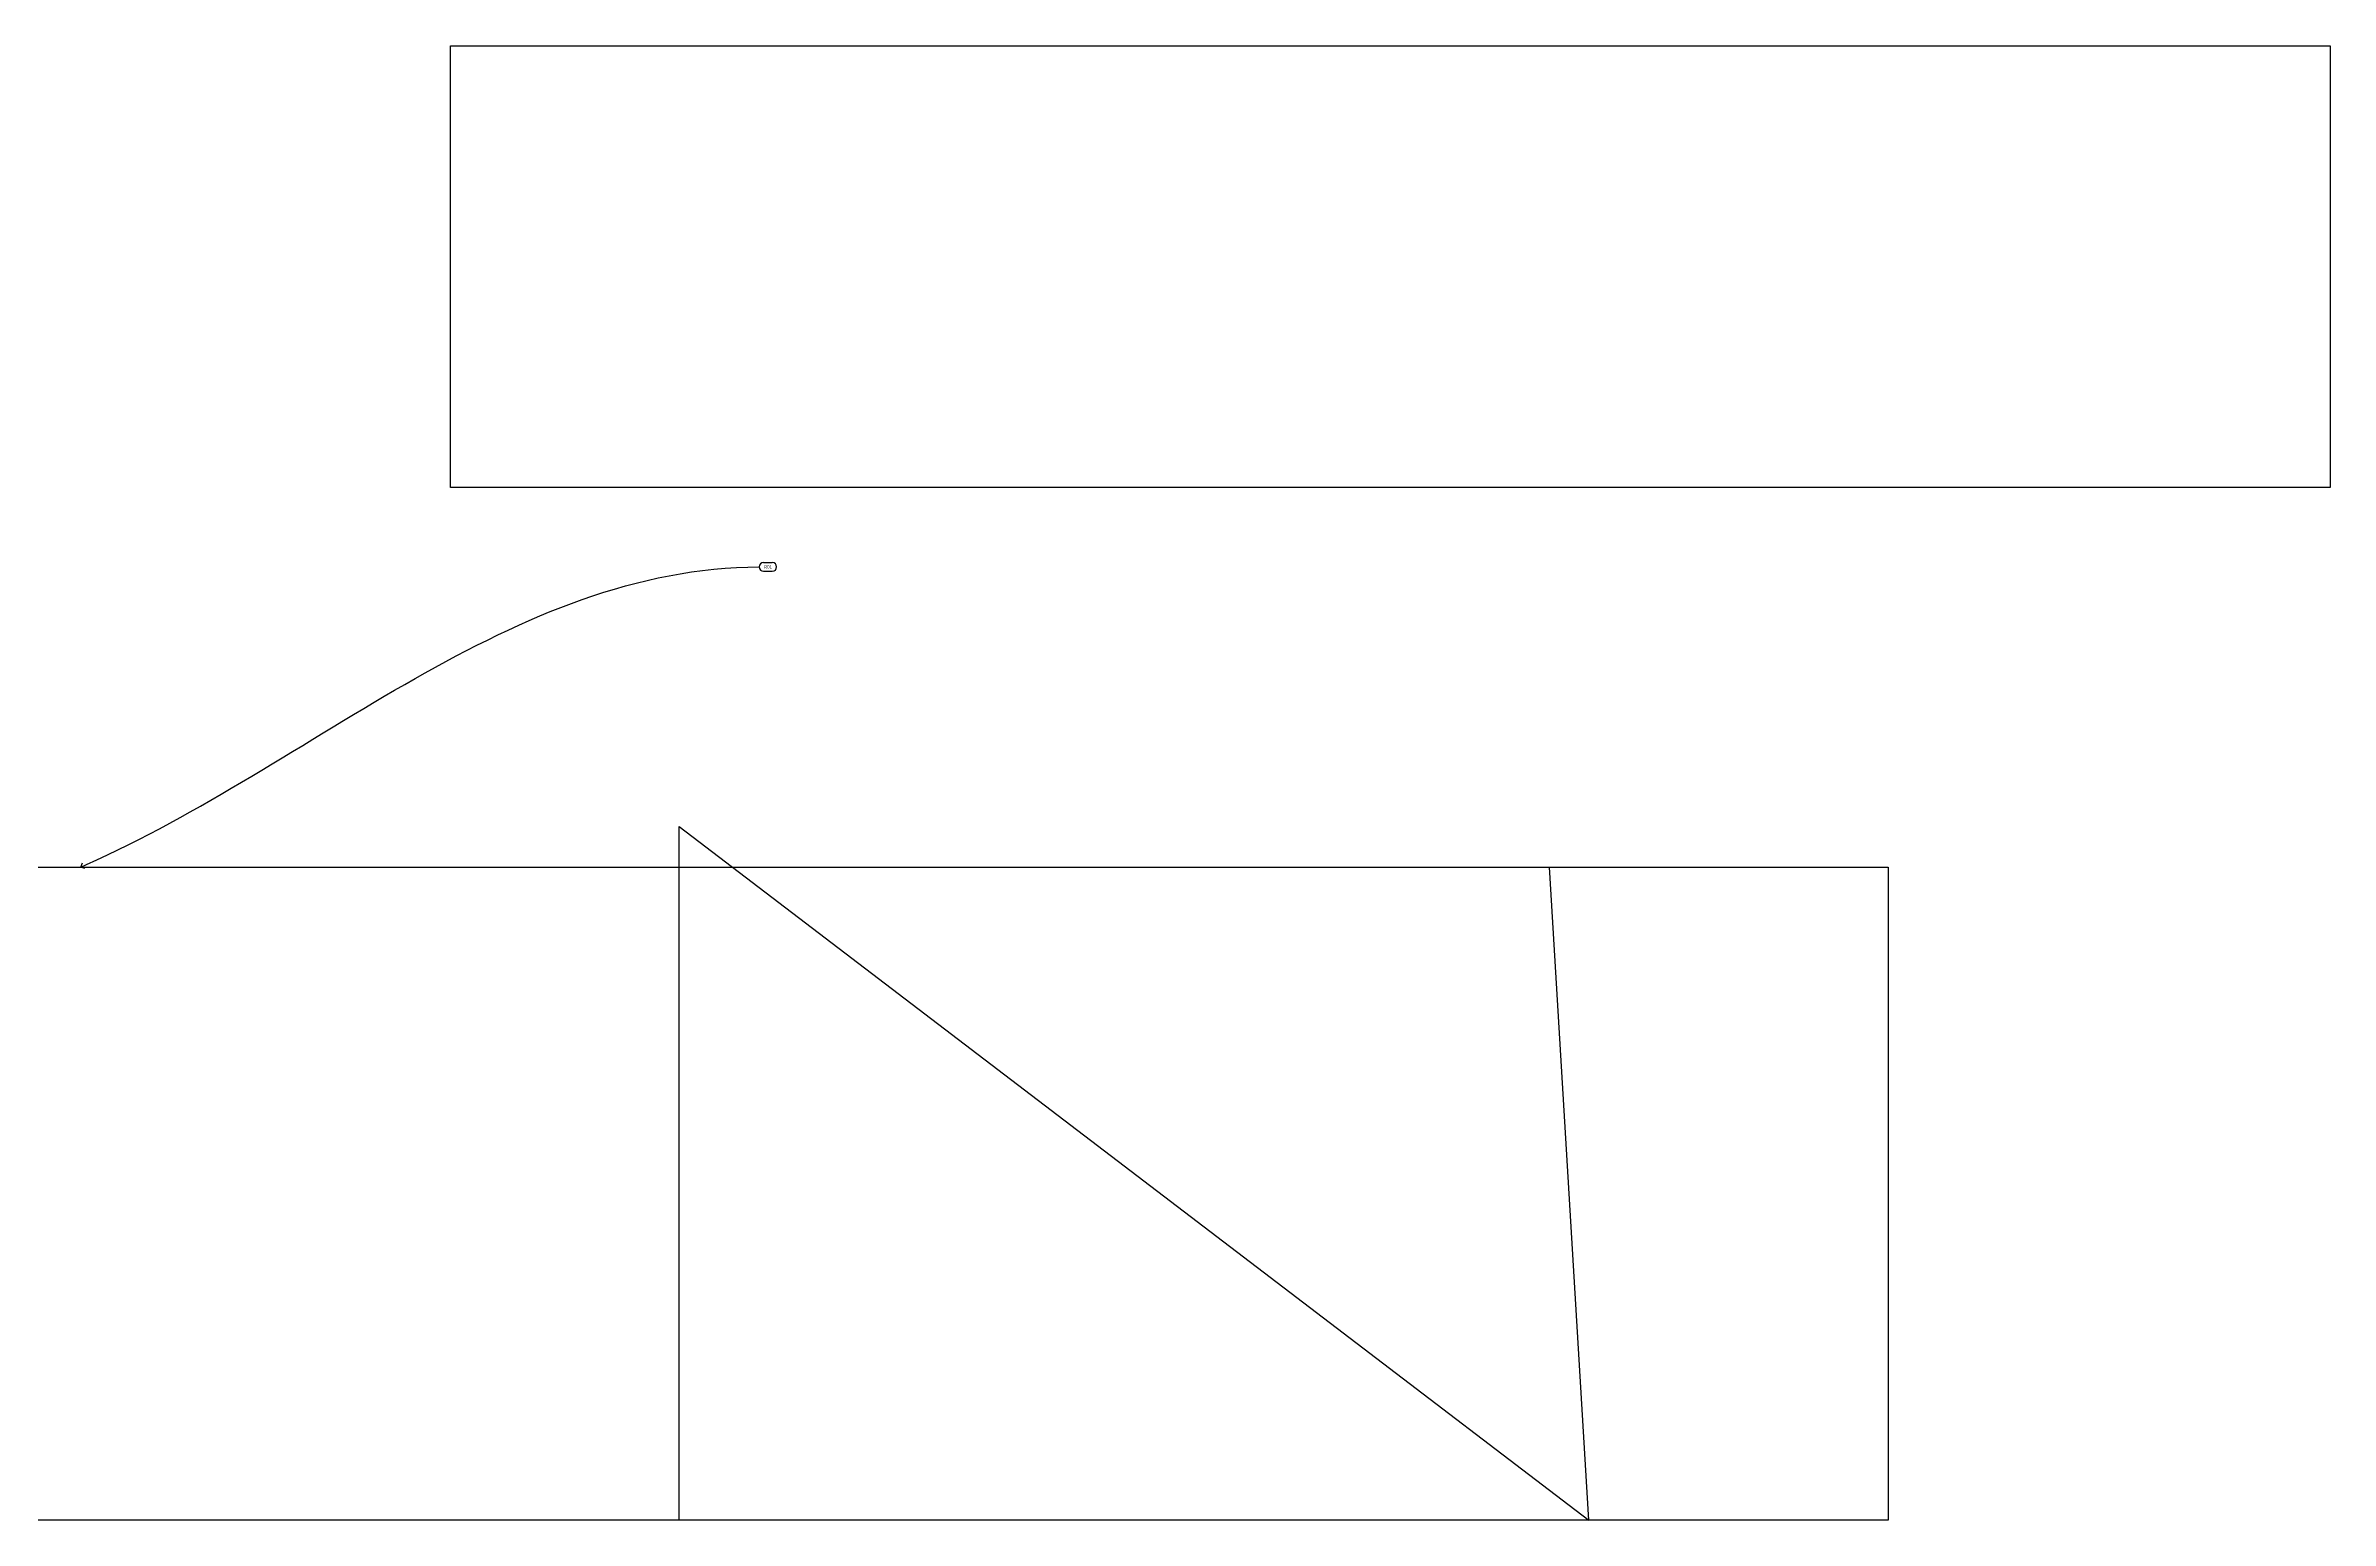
# Model space of a CAD drawing. Header units: metres. Extents: x -8 to 92, y -30 to 13.
# Drawn here: x 26.7 to 92.4, y -29.9 to 12.5 of the extents above; entities that cross this region are included whole.
import ezdxf
from ezdxf import colors
from ezdxf.entities.mleader import LeaderData, LeaderLine
from ezdxf.enums import TextEntityAlignment as Align
from ezdxf.math import Vec2, Vec3

# ---------------------------------------------------------------- set-up
doc = ezdxf.new("R2010")
doc.units = ezdxf.units.M
doc.layers.add('CLASE BLOQUES 11 MARZO$0$DIRECTRICES', color=1, linetype='Continuous')
doc.layers.add('CLASE BLOQUES 11 MARZO$0$ILUMINACIONES', color=50, linetype='Continuous')
doc.styles.add('CLASE BLOQUES 11 MARZO$0$LEADER', font='ERASMD.TTF')
doc.styles.get("Standard").update_dxf_attribs({"font": 'arial.ttf'})

# ---------------------------------------------------------------- blocks, each defined once
blk = doc.blocks.new('CLASE BLOQUES 11 MARZO$0$_TagSlot')
at = {"color": 0, "linetype": 'ByBlock', "lineweight": -2, "transparency": 16777216}
for p, q in [((-0.125, 0.125), (0.125, 0.125)), ((-0.125, -0.125), (0.125, -0.125))]:
    blk.add_line(p, q, dxfattribs=at)
for centre, start, end in [((-0.125, 0), 90, 270), ((0.125, 0), 270, 90)]:
    blk.add_arc(centre, 0.125, start, end, dxfattribs=at)
at = {"layer": 'CLASE BLOQUES 11 MARZO$0$DIRECTRICES', "color": 0, "transparency": 16777216, "style": 'CLASE BLOQUES 11 MARZO$0$LEADER'}
blk.add_attdef('TAGNUMBER', text='', height=0.09375, dxfattribs=at).set_placement((0, -0.046875), align=Align.CENTER)
blk = doc.blocks.new('CLASE BLOQUES 11 MARZO$0$_Open90')
at = {"color": 0, "linetype": 'ByBlock', "lineweight": -2}
for p, q in [((0, 0), (-1, 0)), ((-0.5, 0.5), (0, 0)), ((0, 0), (-0.5, -0.5))]:
    blk.add_line(p, q, dxfattribs=at)
blk = doc.blocks.new('CLASE BLOQUES 11 MARZO$0$SILLA1.1')
for points in [[(0.227, 0.227), (0.349, 0.227), (0.349, 0.2)], [(0.227, 0.2), (0.427, 0.2), (0.427, -0.2), (0.227, -0.2)], [(0.227, -0.227), (0.348, -0.227), (0.348, -0.2)]]:
    blk.add_lwpolyline(points)
for radius in [0.227, 0.2]:
    blk.add_arc((0.227, 0), radius, 90, 270)
at = {"layer": 'CLASE BLOQUES 11 MARZO$0$ILUMINACIONES'}
for p, q in [((49.384, -34.17), (49.384, -14.216)), ((49.384, -14.216), (75.546, -34.17)), ((75.546, -34.17), (74.418, -15.387))]:
    blk.add_line(p, q, dxfattribs=at)
blk = doc.blocks.new('CLASE BLOQUES 11 MARZO')
blk.add_lwpolyline([(18.621, -11.103), (79.73, -11.103), (79.73, -29.887), (18.621, -29.887)], close=True)
at = {"layer": 'CLASE BLOQUES 11 MARZO$0$DIRECTRICES'}
blk.add_lwpolyline([(38.391, 12.514), (92.449, 12.514), (92.449, -0.193), (38.391, -0.193)], close=True, dxfattribs=at)
blk.add_blockref('CLASE BLOQUES 11 MARZO$0$SILLA1.1', (-4.42, 4.283))
ml = blk.add_multileader_block('Standard', dxfattribs=at)
ml.set_content('CLASE BLOQUES 11 MARZO$0$_TagSlot', color=2)
ml.set_attribute('TAGNUMBER', 'R01', width=0)
ml.set_leader_properties(color=256, linetype='ByLayer', lineweight=-1)
ml.set_arrow_properties(name='CLASE BLOQUES 11 MARZO$0$_Open90')
ml.build(insert=Vec2(0, 0))
ml.multileader.update_dxf_attribs({"leader_type": 2, "dogleg_length": 0.25, "arrow_head_size": 0.18})
ctx = ml.context
ctx.base_point, ctx.char_height, ctx.arrow_head_size, ctx.landing_gap_size, ctx.plane_origin = Vec3(47.267, -2.474), 0.2, 0.18, 0.2, Vec3(27.753, -11.103)
notes = []
notes.append((ctx, [(0, (1, 1, 0), (47.017, -2.474), (1, 0), 0.25, [(0, [(27.753, -11.103)], 0, [])])]))
ctx.block.insert = Vec3(47.517, -2.474)
for ctx, leaders in notes:
    for number, flags, end, landing, length, lines in leaders:
        leader = LeaderData()
        leader.index, (leader.has_last_leader_line, leader.has_dogleg_vector, leader.attachment_direction) = number, flags
        leader.last_leader_point, leader.dogleg_vector, leader.dogleg_length = Vec3(end), Vec3(landing), length
        for number, points, colour, breaks in lines:
            line = LeaderLine()
            line.index, line.vertices, line.color, line.breaks = number, Vec3.list(points), colors.encode_raw_color(colour), breaks
            leader.lines.append(line)
        ctx.leaders.append(leader)

msp = doc.modelspace()

# ---------------------------------------------------------------- block references
at = {"layer": 'CLASE BLOQUES 11 MARZO$0$DIRECTRICES'}
msp.add_blockref('CLASE BLOQUES 11 MARZO', (-0.038, 0.016), dxfattribs=at)

doc.saveas('drawing.dxf')
